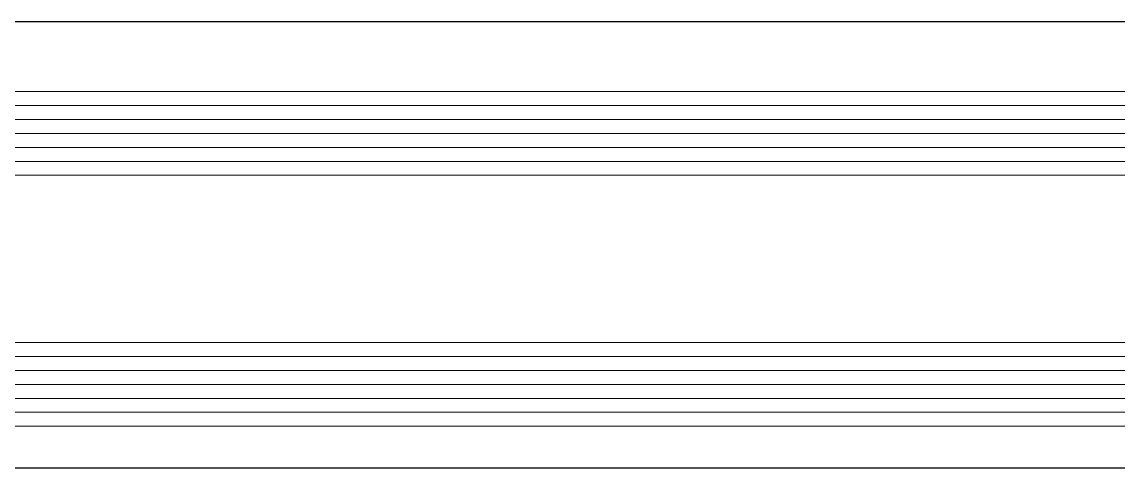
# Model space of a CAD drawing. Header units: millimetres. Extents: x 809 to 8159, y 33 to 4533.
# Drawn here: x 3983.58 to 3991.44, y 1915.12 to 1918.32 of the extents above; entities that cross this region are included whole.
import ezdxf

# ---------------------------------------------------------------- set-up
doc = ezdxf.new("R2010")
doc.units = ezdxf.units.MM
doc.layers.add('5', color=11, linetype='Continuous')
doc.layers.add('GORUNUS-TARAMA', color=11, linetype='Continuous')
doc.layers.add('cam', color=5, linetype='Continuous', lineweight=0)

# ---------------------------------------------------------------- blocks, each defined once
blk = doc.blocks.new('ajsdfxcvzx')
at = {"layer": '5'}
for p, q in [((35949.811, -6672.9534), (35815.4734, -6672.9534)), ((35949.811, -6676.1534), (35815.4734, -6676.1534))]:
    blk.add_line(p, q, dxfattribs=at)
at = {"layer": 'cam'}
for p, q in [((35815.4249, -6673.4534), (35951.311, -6673.4534)), ((35815.4249, -6673.5534), (35951.311, -6673.5534)), ((35815.4249, -6673.6534), (35951.311, -6673.6534)), ((35815.4249, -6673.7534), (35951.311, -6673.7534)), ((35815.4249, -6673.8534), (35951.311, -6673.8534)), ((35815.4249, -6673.9534), (35951.311, -6673.9534)), ((35815.4249, -6674.0534), (35951.311, -6674.0534)), ((35815.4734, -6675.2534), (35951.311, -6675.2534)), ((35815.4734, -6675.3534), (35951.311, -6675.3534)), ((35815.4734, -6675.4534), (35951.311, -6675.4534)), ((35815.4734, -6675.5534), (35951.311, -6675.5534)), ((35815.4734, -6675.6534), (35951.311, -6675.6534)), ((35815.4734, -6675.7534), (35951.311, -6675.7534)), ((35815.4734, -6675.8534), (35951.311, -6675.8534))]:
    blk.add_line(p, q, dxfattribs=at)

msp = doc.modelspace()

# ---------------------------------------------------------------- block references
at = {"layer": 'GORUNUS-TARAMA'}
msp.add_blockref('ajsdfxcvzx', (-31955.9557, 8591.2741), dxfattribs=at)

doc.saveas('drawing.dxf')
